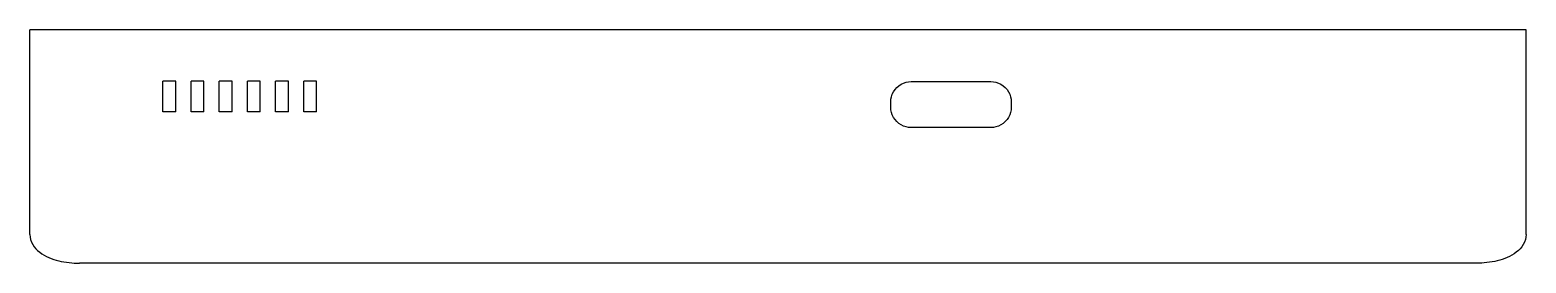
# Model space of a CAD drawing. Header units: metres. Extents: x -60 to 58, y -60 to 19.
# Drawn here: x -58.4 to 58.4, y 0.8 to 19 of the extents above; entities outside this region: 1.
import ezdxf

# ---------------------------------------------------------------- set-up
doc = ezdxf.new("R2010")
doc.units = ezdxf.units.M
doc.layers.add('UNIBODY', color=7, linetype='Continuous')

msp = doc.modelspace()

# ---------------------------------------------------------------- linework, layer by layer
at = {"layer": 'UNIBODY'}
for points in [[(-58.37, 3), (-58.37, 3.2), (-58.37, 3.4), (-58.37, 3.6), (-58.37, 3.8), (-58.37, 4), (-58.37, 4.2), (-58.37, 4.4), (-58.37, 4.6), (-58.37, 4.8), (-58.37, 5), (-58.37, 5.2), (-58.37, 5.4), (-58.37, 5.6), (-58.37, 5.8), (-58.37, 6), (-58.37, 6.2), (-58.37, 6.4), (-58.37, 6.6), (-58.37, 6.8), (-58.37, 7), (-58.37, 7.2), (-58.37, 7.4), (-58.37, 7.6), (-58.37, 7.8), (-58.37, 8), (-58.37, 8.2), (-58.37, 8.4), (-58.37, 8.6), (-58.37, 8.8), (-58.37, 9), (-58.37, 9.2), (-58.37, 9.4), (-58.37, 9.6), (-58.37, 9.8), (-58.37, 10), (-58.37, 10.2), (-58.37, 10.4), (-58.37, 10.6), (-58.37, 10.8), (-58.37, 11), (-58.37, 11.2), (-58.37, 11.4), (-58.37, 11.6), (-58.37, 11.8), (-58.37, 12), (-58.37, 12.2), (-58.37, 12.4), (-58.37, 12.6), (-58.37, 12.8), (-58.37, 13), (-58.37, 13.2), (-58.37, 13.4), (-58.37, 13.6), (-58.37, 13.8), (-58.37, 14), (-58.37, 14.2), (-58.37, 14.4), (-58.37, 14.6), (-58.37, 14.8), (-58.37, 15), (-58.37, 15.2), (-58.37, 15.4), (-58.37, 15.6), (-58.37, 15.8), (-58.37, 16), (-58.37, 16.2), (-58.37, 16.4), (-58.37, 16.6), (-58.37, 16.8), (-58.37, 17), (-58.37, 17.2), (-58.37, 17.4), (-58.37, 17.6), (-58.37, 17.8), (-58.37, 18), (-58.37, 18.2), (-58.37, 18.4), (-58.37, 18.6), (-58.37, 18.8), (-58.37, 19)], [(58.37, 19), (58.17, 19), (57.97, 19), (57.77, 19), (57.57, 19), (57.37, 19), (57.17, 19), (56.97, 19), (56.77, 19), (56.57, 19), (56.37, 19), (56.17, 19), (55.97, 19), (55.77, 19), (55.57, 19), (55.37, 19), (55.17, 19), (54.97, 19), (54.77, 19), (54.57, 19), (54.37, 19), (54.17, 19), (53.97, 19), (53.77, 19), (53.57, 19), (53.37, 19), (53.17, 19), (52.97, 19), (52.77, 19), (52.57, 19), (52.37, 19), (52.17, 19), (51.96, 19), (51.76, 19), (51.56, 19), (51.36, 19), (51.16, 19), (50.96, 19), (50.76, 19), (50.56, 19), (50.36, 19), (50.16, 19), (49.96, 19), (49.76, 19), (49.56, 19), (49.36, 19), (49.16, 19), (48.96, 19), (48.76, 19), (48.56, 19), (48.36, 19), (48.16, 19), (47.96, 19), (47.76, 19), (47.56, 19), (47.36, 19), (47.16, 19), (46.96, 19), (46.76, 19), (46.56, 19), (46.36, 19), (46.16, 19), (45.96, 19), (45.76, 19), (45.56, 19), (45.36, 19), (45.16, 19), (44.96, 19), (44.76, 19), (44.56, 19), (44.36, 19), (44.16, 19), (43.95, 19), (43.75, 19), (43.55, 19), (43.35, 19), (43.15, 19), (42.95, 19), (42.75, 19), (42.55, 19), (42.35, 19), (42.15, 19), (41.95, 19), (41.75, 19), (41.55, 19), (41.35, 19), (41.15, 19), (40.95, 19), (40.75, 19), (40.55, 19), (40.35, 19), (40.15, 19), (39.95, 19), (39.75, 19), (39.55, 19), (39.35, 19), (39.15, 19), (38.95, 19), (38.75, 19), (38.55, 19), (38.35, 19), (38.15, 19), (37.95, 19), (37.75, 19), (37.55, 19), (37.35, 19), (37.15, 19), (36.95, 19), (36.75, 19), (36.55, 19), (36.35, 19), (36.15, 19), (35.94, 19), (35.74, 19), (35.54, 19), (35.34, 19), (35.14, 19), (34.94, 19), (34.74, 19), (34.54, 19), (34.34, 19), (34.14, 19), (33.94, 19), (33.74, 19), (33.54, 19), (33.34, 19), (33.14, 19), (32.94, 19), (32.74, 19), (32.54, 19), (32.34, 19), (32.14, 19), (31.94, 19), (31.74, 19), (31.54, 19), (31.34, 19), (31.14, 19), (30.94, 19), (30.74, 19), (30.54, 19), (30.34, 19), (30.14, 19), (29.94, 19), (29.74, 19), (29.54, 19), (29.34, 19), (29.14, 19), (28.94, 19), (28.74, 19), (28.54, 19), (28.34, 19), (28.14, 19), (27.93, 19), (27.73, 19), (27.53, 19), (27.33, 19), (27.13, 19), (26.93, 19), (26.73, 19), (26.53, 19), (26.33, 19), (26.13, 19), (25.93, 19), (25.73, 19), (25.53, 19), (25.33, 19), (25.13, 19), (24.93, 19), (24.73, 19), (24.53, 19), (24.33, 19), (24.13, 19), (23.93, 19), (23.73, 19), (23.53, 19), (23.33, 19), (23.13, 19), (22.93, 19), (22.73, 19), (22.53, 19), (22.33, 19), (22.13, 19), (21.93, 19), (21.73, 19), (21.53, 19), (21.33, 19), (21.13, 19), (20.93, 19), (20.73, 19), (20.53, 19), (20.33, 19), (20.13, 19), (19.92, 19), (19.72, 19), (19.52, 19), (19.32, 19), (19.12, 19), (18.92, 19), (18.72, 19), (18.52, 19), (18.32, 19), (18.12, 19), (17.92, 19), (17.72, 19), (17.52, 19), (17.32, 19), (17.12, 19), (16.92, 19), (16.72, 19), (16.52, 19), (16.32, 19), (16.12, 19), (15.92, 19), (15.72, 19), (15.52, 19), (15.32, 19), (15.12, 19), (14.92, 19), (14.72, 19), (14.52, 19), (14.32, 19), (14.12, 19), (13.92, 19), (13.72, 19), (13.52, 19), (13.32, 19), (13.12, 19), (12.92, 19), (12.72, 19), (12.52, 19), (12.32, 19), (12.12, 19), (11.91, 19), (11.71, 19), (11.51, 19), (11.31, 19), (11.11, 19), (10.91, 19), (10.71, 19), (10.51, 19), (10.31, 19), (10.11, 19), (9.91, 19), (9.71, 19), (9.51, 19), (9.31, 19), (9.11, 19), (8.91, 19), (8.71, 19), (8.51, 19), (8.31, 19), (8.11, 19), (7.91, 19), (7.71, 19), (7.51, 19), (7.31, 19), (7.11, 19), (6.91, 19), (6.71, 19), (6.51, 19), (6.31, 19), (6.11, 19), (5.91, 19), (5.71, 19), (5.51, 19), (5.31, 19), (5.11, 19), (4.91, 19), (4.71, 19), (4.51, 19), (4.31, 19), (4.11, 19), (3.9, 19), (3.7, 19), (3.5, 19), (3.3, 19), (3.1, 19), (2.9, 19), (2.7, 19), (2.5, 19), (2.3, 19), (2.1, 19), (1.9, 19), (1.7, 19), (1.5, 19), (1.3, 19), (1.1, 19), (0.9, 19), (0.7, 19), (0.5, 19), (0.3, 19), (0.1, 19), (-0.1, 19), (-0.3, 19), (-0.5, 19), (-0.7, 19), (-0.9, 19), (-1.1, 19), (-1.3, 19), (-1.5, 19), (-1.7, 19), (-1.9, 19), (-2.1, 19), (-2.3, 19), (-2.5, 19), (-2.7, 19), (-2.9, 19), (-3.1, 19), (-3.3, 19), (-3.5, 19), (-3.7, 19), (-3.9, 19), (-4.11, 19), (-4.31, 19), (-4.51, 19), (-4.71, 19), (-4.91, 19), (-5.11, 19), (-5.31, 19), (-5.51, 19), (-5.71, 19), (-5.91, 19), (-6.11, 19), (-6.31, 19), (-6.51, 19), (-6.71, 19), (-6.91, 19), (-7.11, 19), (-7.31, 19), (-7.51, 19), (-7.71, 19), (-7.91, 19), (-8.11, 19), (-8.31, 19), (-8.51, 19), (-8.71, 19), (-8.91, 19), (-9.11, 19), (-9.31, 19), (-9.51, 19), (-9.71, 19), (-9.91, 19), (-10.11, 19), (-10.31, 19), (-10.51, 19), (-10.71, 19), (-10.91, 19), (-11.11, 19), (-11.31, 19), (-11.51, 19), (-11.71, 19), (-11.91, 19), (-12.12, 19), (-12.32, 19), (-12.52, 19), (-12.72, 19), (-12.92, 19), (-13.12, 19), (-13.32, 19), (-13.52, 19), (-13.72, 19), (-13.92, 19), (-14.12, 19), (-14.32, 19), (-14.52, 19), (-14.72, 19), (-14.92, 19), (-15.12, 19), (-15.32, 19), (-15.52, 19), (-15.72, 19), (-15.92, 19), (-16.12, 19), (-16.32, 19), (-16.52, 19), (-16.72, 19), (-16.92, 19), (-17.12, 19), (-17.32, 19), (-17.52, 19), (-17.72, 19), (-17.92, 19), (-18.12, 19), (-18.32, 19), (-18.52, 19), (-18.72, 19), (-18.92, 19), (-19.12, 19), (-19.32, 19), (-19.52, 19), (-19.72, 19), (-19.92, 19), (-20.13, 19), (-20.33, 19), (-20.53, 19), (-20.73, 19), (-20.93, 19), (-21.13, 19), (-21.33, 19), (-21.53, 19), (-21.73, 19), (-21.93, 19), (-22.13, 19), (-22.33, 19), (-22.53, 19), (-22.73, 19), (-22.93, 19), (-23.13, 19), (-23.33, 19), (-23.53, 19), (-23.73, 19), (-23.93, 19), (-24.13, 19), (-24.33, 19), (-24.53, 19), (-24.73, 19), (-24.93, 19), (-25.13, 19), (-25.33, 19), (-25.53, 19), (-25.73, 19), (-25.93, 19), (-26.13, 19), (-26.33, 19), (-26.53, 19), (-26.73, 19), (-26.93, 19), (-27.13, 19), (-27.33, 19), (-27.53, 19), (-27.73, 19), (-27.93, 19), (-28.14, 19), (-28.34, 19), (-28.54, 19), (-28.74, 19), (-28.94, 19), (-29.14, 19), (-29.34, 19), (-29.54, 19), (-29.74, 19), (-29.94, 19), (-30.14, 19), (-30.34, 19), (-30.54, 19), (-30.74, 19), (-30.94, 19), (-31.14, 19), (-31.34, 19), (-31.54, 19), (-31.74, 19), (-31.94, 19), (-32.14, 19), (-32.34, 19), (-32.54, 19), (-32.74, 19), (-32.94, 19), (-33.14, 19), (-33.34, 19), (-33.54, 19), (-33.74, 19), (-33.94, 19), (-34.14, 19), (-34.34, 19), (-34.54, 19), (-34.74, 19), (-34.94, 19), (-35.14, 19), (-35.34, 19), (-35.54, 19), (-35.74, 19), (-35.94, 19), (-36.15, 19), (-36.35, 19), (-36.55, 19), (-36.75, 19), (-36.95, 19), (-37.15, 19), (-37.35, 19), (-37.55, 19), (-37.75, 19), (-37.95, 19), (-38.15, 19), (-38.35, 19), (-38.55, 19), (-38.75, 19), (-38.95, 19), (-39.15, 19), (-39.35, 19), (-39.55, 19), (-39.75, 19), (-39.95, 19), (-40.15, 19), (-40.35, 19), (-40.55, 19), (-40.75, 19), (-40.95, 19), (-41.15, 19), (-41.35, 19), (-41.55, 19), (-41.75, 19), (-41.95, 19), (-42.15, 19), (-42.35, 19), (-42.55, 19), (-42.75, 19), (-42.95, 19), (-43.15, 19), (-43.35, 19), (-43.55, 19), (-43.75, 19), (-43.95, 19), (-44.16, 19), (-44.36, 19), (-44.56, 19), (-44.76, 19), (-44.96, 19), (-45.16, 19), (-45.36, 19), (-45.56, 19), (-45.76, 19), (-45.96, 19), (-46.16, 19), (-46.36, 19), (-46.56, 19), (-46.76, 19), (-46.96, 19), (-47.16, 19), (-47.36, 19), (-47.56, 19), (-47.76, 19), (-47.96, 19), (-48.16, 19), (-48.36, 19), (-48.56, 19), (-48.76, 19), (-48.96, 19), (-49.16, 19), (-49.36, 19), (-49.56, 19), (-49.76, 19), (-49.96, 19), (-50.16, 19), (-50.36, 19), (-50.56, 19), (-50.76, 19), (-50.96, 19), (-51.16, 19), (-51.36, 19), (-51.56, 19), (-51.76, 19), (-51.96, 19), (-52.17, 19), (-52.37, 19), (-52.57, 19), (-52.77, 19), (-52.97, 19), (-53.17, 19), (-53.37, 19), (-53.57, 19), (-53.77, 19), (-53.97, 19), (-54.17, 19), (-54.37, 19), (-54.57, 19), (-54.77, 19), (-54.97, 19), (-55.17, 19), (-55.37, 19), (-55.57, 19), (-55.77, 19), (-55.97, 19), (-56.17, 19), (-56.37, 19), (-56.57, 19), (-56.77, 19), (-56.97, 19), (-57.17, 19), (-57.37, 19), (-57.57, 19), (-57.77, 19), (-57.97, 19), (-58.17, 19), (-58.37, 19)], [(58.37, 3), (58.37, 3.2), (58.37, 3.4), (58.37, 3.6), (58.37, 3.8), (58.37, 4), (58.37, 4.2), (58.37, 4.4), (58.37, 4.6), (58.37, 4.8), (58.37, 5), (58.37, 5.2), (58.37, 5.4), (58.37, 5.6), (58.37, 5.8), (58.37, 6), (58.37, 6.2), (58.37, 6.4), (58.37, 6.6), (58.37, 6.8), (58.37, 7), (58.37, 7.2), (58.37, 7.4), (58.37, 7.6), (58.37, 7.8), (58.37, 8), (58.37, 8.2), (58.37, 8.4), (58.37, 8.6), (58.37, 8.8), (58.37, 9), (58.37, 9.2), (58.37, 9.4), (58.37, 9.6), (58.37, 9.8), (58.37, 10), (58.37, 10.2), (58.37, 10.4), (58.37, 10.6), (58.37, 10.8), (58.37, 11), (58.37, 11.2), (58.37, 11.4), (58.37, 11.6), (58.37, 11.8), (58.37, 12), (58.37, 12.2), (58.37, 12.4), (58.37, 12.6), (58.37, 12.8), (58.37, 13), (58.37, 13.2), (58.37, 13.4), (58.37, 13.6), (58.37, 13.8), (58.37, 14), (58.37, 14.2), (58.37, 14.4), (58.37, 14.6), (58.37, 14.8), (58.37, 15), (58.37, 15.2), (58.37, 15.4), (58.37, 15.6), (58.37, 15.8), (58.37, 16), (58.37, 16.2), (58.37, 16.4), (58.37, 16.6), (58.37, 16.8), (58.37, 17), (58.37, 17.2), (58.37, 17.4), (58.37, 17.6), (58.37, 17.8), (58.37, 18), (58.37, 18.2), (58.37, 18.4), (58.37, 18.6), (58.37, 18.8), (58.37, 19)], [(-47, 15), (-47.2, 15), (-47.4, 15), (-47.6, 15), (-47.8, 15), (-48, 15)], [(-48, 12.6), (-48, 12.8), (-48, 13), (-48, 13.2), (-48, 13.4), (-48, 13.6), (-48, 13.8), (-48, 14), (-48, 14.2), (-48, 14.4), (-48, 14.6), (-48, 14.8), (-48, 15)], [(-47, 12.6), (-47, 12.8), (-47, 13), (-47, 13.2), (-47, 13.4), (-47, 13.6), (-47, 13.8), (-47, 14), (-47, 14.2), (-47, 14.4), (-47, 14.6), (-47, 14.8), (-47, 15)], [(-44.8, 15), (-45, 15), (-45.2, 15), (-45.4, 15), (-45.6, 15), (-45.8, 15)], [(-45.8, 12.6), (-45.8, 12.8), (-45.8, 13), (-45.8, 13.2), (-45.8, 13.4), (-45.8, 13.6), (-45.8, 13.8), (-45.8, 14), (-45.8, 14.2), (-45.8, 14.4), (-45.8, 14.6), (-45.8, 14.8), (-45.8, 15)], [(-44.8, 12.6), (-44.8, 12.8), (-44.8, 13), (-44.8, 13.2), (-44.8, 13.4), (-44.8, 13.6), (-44.8, 13.8), (-44.8, 14), (-44.8, 14.2), (-44.8, 14.4), (-44.8, 14.6), (-44.8, 14.8), (-44.8, 15)], [(-42.6, 15), (-42.8, 15), (-43, 15), (-43.2, 15), (-43.4, 15), (-43.6, 15)], [(-43.6, 12.6), (-43.6, 12.8), (-43.6, 13), (-43.6, 13.2), (-43.6, 13.4), (-43.6, 13.6), (-43.6, 13.8), (-43.6, 14), (-43.6, 14.2), (-43.6, 14.4), (-43.6, 14.6), (-43.6, 14.8), (-43.6, 15)], [(-42.6, 12.6), (-42.6, 12.8), (-42.6, 13), (-42.6, 13.2), (-42.6, 13.4), (-42.6, 13.6), (-42.6, 13.8), (-42.6, 14), (-42.6, 14.2), (-42.6, 14.4), (-42.6, 14.6), (-42.6, 14.8), (-42.6, 15)], [(-40.4, 15), (-40.6, 15), (-40.8, 15), (-41, 15), (-41.2, 15), (-41.4, 15)], [(-41.4, 12.6), (-41.4, 12.8), (-41.4, 13), (-41.4, 13.2), (-41.4, 13.4), (-41.4, 13.6), (-41.4, 13.8), (-41.4, 14), (-41.4, 14.2), (-41.4, 14.4), (-41.4, 14.6), (-41.4, 14.8), (-41.4, 15)], [(-40.4, 12.6), (-40.4, 12.8), (-40.4, 13), (-40.4, 13.2), (-40.4, 13.4), (-40.4, 13.6), (-40.4, 13.8), (-40.4, 14), (-40.4, 14.2), (-40.4, 14.4), (-40.4, 14.6), (-40.4, 14.8), (-40.4, 15)], [(-38.2, 15), (-38.4, 15), (-38.6, 15), (-38.8, 15), (-39, 15), (-39.2, 15)], [(-39.2, 12.6), (-39.2, 12.8), (-39.2, 13), (-39.2, 13.2), (-39.2, 13.4), (-39.2, 13.6), (-39.2, 13.8), (-39.2, 14), (-39.2, 14.2), (-39.2, 14.4), (-39.2, 14.6), (-39.2, 14.8), (-39.2, 15)], [(-38.2, 12.6), (-38.2, 12.8), (-38.2, 13), (-38.2, 13.2), (-38.2, 13.4), (-38.2, 13.6), (-38.2, 13.8), (-38.2, 14), (-38.2, 14.2), (-38.2, 14.4), (-38.2, 14.6), (-38.2, 14.8), (-38.2, 15)], [(-36, 15), (-36.2, 15), (-36.4, 15), (-36.6, 15), (-36.8, 15), (-37, 15)], [(-37, 12.6), (-37, 12.8), (-37, 13), (-37, 13.2), (-37, 13.4), (-37, 13.6), (-37, 13.8), (-37, 14), (-37, 14.2), (-37, 14.4), (-37, 14.6), (-37, 14.8), (-37, 15)], [(-36, 12.6), (-36, 12.8), (-36, 13), (-36, 13.2), (-36, 13.4), (-36, 13.6), (-36, 13.8), (-36, 14), (-36, 14.2), (-36, 14.4), (-36, 14.6), (-36, 14.8), (-36, 15)], [(8.8, 13.36), (8.81, 13.57), (8.85, 13.77), (8.92, 13.97), (9.01, 14.16), (9.13, 14.33), (9.27, 14.49), (9.43, 14.63), (9.6, 14.75), (9.79, 14.84), (9.99, 14.91), (10.19, 14.95), (10.4, 14.96)], [(10.4, 14.96), (10.6, 14.96), (10.8, 14.96), (11, 14.96), (11.2, 14.96), (11.4, 14.96), (11.6, 14.96), (11.8, 14.96), (12, 14.96), (12.2, 14.96), (12.4, 14.96), (12.6, 14.96), (12.8, 14.96), (13, 14.96), (13.2, 14.96), (13.4, 14.96), (13.6, 14.96), (13.8, 14.96), (14, 14.96), (14.2, 14.96), (14.4, 14.96), (14.6, 14.96), (14.8, 14.96), (15, 14.96), (15.2, 14.96), (15.4, 14.96), (15.6, 14.96), (15.8, 14.96), (16, 14.96), (16.2, 14.96), (16.4, 14.96), (16.6, 14.96)], [(16.6, 14.96), (16.81, 14.95), (17.01, 14.91), (17.21, 14.84), (17.4, 14.75), (17.57, 14.63), (17.73, 14.49), (17.87, 14.33), (17.99, 14.16), (18.08, 13.97), (18.15, 13.77), (18.19, 13.57), (18.2, 13.36)], [(8.8, 12.96), (8.8, 13.36)], [(10.4, 11.36), (10.19, 11.37), (9.99, 11.41), (9.79, 11.48), (9.6, 11.57), (9.43, 11.69), (9.27, 11.83), (9.13, 11.99), (9.01, 12.16), (8.92, 12.35), (8.85, 12.55), (8.81, 12.75), (8.8, 12.96)], [(18.2, 12.96), (18.19, 12.75), (18.15, 12.55), (18.08, 12.35), (17.99, 12.16), (17.87, 11.99), (17.73, 11.83), (17.57, 11.69), (17.4, 11.57), (17.21, 11.48), (17.01, 11.41), (16.81, 11.37), (16.6, 11.36)], [(18.2, 13.36), (18.2, 12.96)], [(-47, 12.6), (-47.2, 12.6), (-47.4, 12.6), (-47.6, 12.6), (-47.8, 12.6), (-48, 12.6)], [(-44.8, 12.6), (-45, 12.6), (-45.2, 12.6), (-45.4, 12.6), (-45.6, 12.6), (-45.8, 12.6)], [(-42.6, 12.6), (-42.8, 12.6), (-43, 12.6), (-43.2, 12.6), (-43.4, 12.6), (-43.6, 12.6)], [(-40.4, 12.6), (-40.6, 12.6), (-40.8, 12.6), (-41, 12.6), (-41.2, 12.6), (-41.4, 12.6)], [(-38.2, 12.6), (-38.4, 12.6), (-38.6, 12.6), (-38.8, 12.6), (-39, 12.6), (-39.2, 12.6)], [(-36, 12.6), (-36.2, 12.6), (-36.4, 12.6), (-36.6, 12.6), (-36.8, 12.6), (-37, 12.6)], [(16.6, 11.36), (16.4, 11.36), (16.2, 11.36), (16, 11.36), (15.8, 11.36), (15.6, 11.36), (15.4, 11.36), (15.2, 11.36), (15, 11.36), (14.8, 11.36), (14.6, 11.36), (14.4, 11.36), (14.2, 11.36), (14, 11.36), (13.8, 11.36), (13.6, 11.36), (13.4, 11.36), (13.2, 11.36), (13, 11.36), (12.8, 11.36), (12.6, 11.36), (12.4, 11.36), (12.2, 11.36), (12, 11.36), (11.8, 11.36), (11.6, 11.36), (11.4, 11.36), (11.2, 11.36), (11, 11.36), (10.8, 11.36), (10.6, 11.36), (10.4, 11.36)], [(-58.37, 3), (-58.36, 2.8), (-58.32, 2.6), (-58.25, 2.4), (-58.15, 2.22), (-58.04, 2.05), (-57.91, 1.89), (-57.77, 1.75), (-57.61, 1.61), (-57.44, 1.49), (-57.27, 1.39), (-57.09, 1.29), (-56.9, 1.2), (-56.71, 1.12), (-56.52, 1.06), (-56.32, 1), (-56.13, 0.95), (-55.93, 0.9), (-55.72, 0.86), (-55.52, 0.83), (-55.32, 0.81), (-55.11, 0.79), (-54.91, 0.77), (-54.7, 0.77), (-54.5, 0.76)], [(58.37, 3), (58.36, 2.8), (58.32, 2.6), (58.25, 2.4), (58.15, 2.22), (58.04, 2.05), (57.91, 1.89), (57.77, 1.75), (57.61, 1.61), (57.44, 1.49), (57.27, 1.39), (57.09, 1.29), (56.9, 1.2), (56.71, 1.12), (56.52, 1.06), (56.32, 1), (56.13, 0.95), (55.93, 0.9), (55.72, 0.86), (55.52, 0.83), (55.32, 0.81), (55.11, 0.79), (54.91, 0.77), (54.7, 0.77), (54.5, 0.76)], [(54.5, 0.76), (54.3, 0.76), (54.1, 0.76), (53.9, 0.76), (53.7, 0.76), (53.5, 0.76), (53.3, 0.76), (53.1, 0.76), (52.9, 0.76), (52.7, 0.76), (52.5, 0.76), (52.3, 0.76), (52.1, 0.76), (51.9, 0.76), (51.7, 0.76), (51.5, 0.76), (51.3, 0.76), (51.1, 0.76), (50.9, 0.76), (50.7, 0.76), (50.5, 0.76), (50.3, 0.76), (50.1, 0.76), (49.9, 0.76), (49.7, 0.76), (49.5, 0.76), (49.3, 0.76), (49.1, 0.76), (48.9, 0.76), (48.7, 0.76), (48.5, 0.76), (48.3, 0.76), (48.1, 0.76), (47.9, 0.76), (47.7, 0.76), (47.5, 0.76), (47.3, 0.76), (47.1, 0.76), (46.9, 0.76), (46.7, 0.76), (46.5, 0.76), (46.3, 0.76), (46.1, 0.76), (45.9, 0.76), (45.7, 0.76), (45.5, 0.76), (45.3, 0.76), (45.1, 0.76), (44.9, 0.76), (44.7, 0.76), (44.5, 0.76), (44.3, 0.76), (44.1, 0.76), (43.9, 0.76), (43.7, 0.76), (43.5, 0.76), (43.3, 0.76), (43.1, 0.76), (42.9, 0.76), (42.7, 0.76), (42.5, 0.76), (42.3, 0.76), (42.1, 0.76), (41.9, 0.76), (41.7, 0.76), (41.5, 0.76), (41.3, 0.76), (41.1, 0.76), (40.9, 0.76), (40.7, 0.76), (40.5, 0.76), (40.3, 0.76), (40.1, 0.76), (39.9, 0.76), (39.7, 0.76), (39.5, 0.76), (39.3, 0.76), (39.1, 0.76), (38.9, 0.76), (38.7, 0.76), (38.5, 0.76), (38.3, 0.76), (38.1, 0.76), (37.9, 0.76), (37.7, 0.76), (37.5, 0.76), (37.3, 0.76), (37.1, 0.76), (36.9, 0.76), (36.7, 0.76), (36.5, 0.76), (36.3, 0.76), (36.1, 0.76), (35.9, 0.76), (35.7, 0.76), (35.5, 0.76), (35.3, 0.76), (35.1, 0.76), (34.9, 0.76), (34.7, 0.76), (34.5, 0.76), (34.3, 0.76), (34.1, 0.76), (33.9, 0.76), (33.7, 0.76), (33.5, 0.76), (33.3, 0.76), (33.1, 0.76), (32.9, 0.76), (32.7, 0.76), (32.5, 0.76), (32.3, 0.76), (32.1, 0.76), (31.9, 0.76), (31.7, 0.76), (31.5, 0.76), (31.3, 0.76), (31.1, 0.76), (30.9, 0.76), (30.7, 0.76), (30.5, 0.76), (30.3, 0.76), (30.1, 0.76), (29.9, 0.76), (29.7, 0.76), (29.5, 0.76), (29.3, 0.76), (29.1, 0.76), (28.9, 0.76), (28.7, 0.76), (28.5, 0.76), (28.3, 0.76), (28.1, 0.76), (27.9, 0.76), (27.7, 0.76), (27.5, 0.76), (27.3, 0.76), (27.1, 0.76), (26.9, 0.76), (26.7, 0.76), (26.5, 0.76), (26.3, 0.76), (26.1, 0.76), (25.9, 0.76), (25.7, 0.76), (25.5, 0.76), (25.3, 0.76), (25.1, 0.76), (24.9, 0.76), (24.7, 0.76), (24.5, 0.76), (24.3, 0.76), (24.1, 0.76), (23.9, 0.76), (23.7, 0.76), (23.5, 0.76), (23.3, 0.76), (23.1, 0.76), (22.9, 0.76), (22.7, 0.76), (22.5, 0.76), (22.3, 0.76), (22.1, 0.76), (21.9, 0.76), (21.7, 0.76), (21.5, 0.76), (21.3, 0.76), (21.1, 0.76), (20.9, 0.76), (20.7, 0.76), (20.5, 0.76), (20.3, 0.76), (20.1, 0.76), (19.9, 0.76), (19.7, 0.76), (19.5, 0.76), (19.3, 0.76), (19.1, 0.76), (18.9, 0.76), (18.7, 0.76), (18.5, 0.76), (18.3, 0.76), (18.1, 0.76), (17.9, 0.76), (17.7, 0.76), (17.5, 0.76), (17.3, 0.76), (17.1, 0.76), (16.9, 0.76), (16.7, 0.76), (16.5, 0.76), (16.3, 0.76), (16.1, 0.76), (15.9, 0.76), (15.7, 0.76), (15.5, 0.76), (15.3, 0.76), (15.1, 0.76), (14.9, 0.76), (14.7, 0.76), (14.5, 0.76), (14.3, 0.76), (14.1, 0.76), (13.9, 0.76), (13.7, 0.76), (13.5, 0.76), (13.3, 0.76), (13.1, 0.76), (12.9, 0.76), (12.7, 0.76), (12.5, 0.76), (12.3, 0.76), (12.1, 0.76), (11.9, 0.76), (11.7, 0.76), (11.5, 0.76), (11.3, 0.76), (11.1, 0.76), (10.9, 0.76), (10.7, 0.76), (10.5, 0.76), (10.3, 0.76), (10.1, 0.76), (9.9, 0.76), (9.7, 0.76), (9.5, 0.76), (9.3, 0.76), (9.1, 0.76), (8.9, 0.76), (8.7, 0.76), (8.5, 0.76), (8.3, 0.76), (8.1, 0.76), (7.9, 0.76), (7.7, 0.76), (7.5, 0.76), (7.3, 0.76), (7.1, 0.76), (6.9, 0.76), (6.7, 0.76), (6.5, 0.76), (6.3, 0.76), (6.1, 0.76), (5.9, 0.76), (5.7, 0.76), (5.5, 0.76), (5.3, 0.76), (5.1, 0.76), (4.9, 0.76), (4.7, 0.76), (4.5, 0.76), (4.3, 0.76), (4.1, 0.76), (3.9, 0.76), (3.7, 0.76), (3.5, 0.76), (3.3, 0.76), (3.1, 0.76), (2.9, 0.76), (2.7, 0.76), (2.5, 0.76), (2.3, 0.76), (2.1, 0.76), (1.9, 0.76), (1.7, 0.76), (1.5, 0.76), (1.3, 0.76), (1.1, 0.76), (0.9, 0.76), (0.7, 0.76), (0.5, 0.76), (0.3, 0.76), (0.1, 0.76), (-0.1, 0.76), (-0.3, 0.76), (-0.5, 0.76), (-0.7, 0.76), (-0.9, 0.76), (-1.1, 0.76), (-1.3, 0.76), (-1.5, 0.76), (-1.7, 0.76), (-1.9, 0.76), (-2.1, 0.76), (-2.3, 0.76), (-2.5, 0.76), (-2.7, 0.76), (-2.9, 0.76), (-3.1, 0.76), (-3.3, 0.76), (-3.5, 0.76), (-3.7, 0.76), (-3.9, 0.76), (-4.1, 0.76), (-4.3, 0.76), (-4.5, 0.76), (-4.7, 0.76), (-4.9, 0.76), (-5.1, 0.76), (-5.3, 0.76), (-5.5, 0.76), (-5.7, 0.76), (-5.9, 0.76), (-6.1, 0.76), (-6.3, 0.76), (-6.5, 0.76), (-6.7, 0.76), (-6.9, 0.76), (-7.1, 0.76), (-7.3, 0.76), (-7.5, 0.76), (-7.7, 0.76), (-7.9, 0.76), (-8.1, 0.76), (-8.3, 0.76), (-8.5, 0.76), (-8.7, 0.76), (-8.9, 0.76), (-9.1, 0.76), (-9.3, 0.76), (-9.5, 0.76), (-9.7, 0.76), (-9.9, 0.76), (-10.1, 0.76), (-10.3, 0.76), (-10.5, 0.76), (-10.7, 0.76), (-10.9, 0.76), (-11.1, 0.76), (-11.3, 0.76), (-11.5, 0.76), (-11.7, 0.76), (-11.9, 0.76), (-12.1, 0.76), (-12.3, 0.76), (-12.5, 0.76), (-12.7, 0.76), (-12.9, 0.76), (-13.1, 0.76), (-13.3, 0.76), (-13.5, 0.76), (-13.7, 0.76), (-13.9, 0.76), (-14.1, 0.76), (-14.3, 0.76), (-14.5, 0.76), (-14.7, 0.76), (-14.9, 0.76), (-15.1, 0.76), (-15.3, 0.76), (-15.5, 0.76), (-15.7, 0.76), (-15.9, 0.76), (-16.1, 0.76), (-16.3, 0.76), (-16.5, 0.76), (-16.7, 0.76), (-16.9, 0.76), (-17.1, 0.76), (-17.3, 0.76), (-17.5, 0.76), (-17.7, 0.76), (-17.9, 0.76), (-18.1, 0.76), (-18.3, 0.76), (-18.5, 0.76), (-18.7, 0.76), (-18.9, 0.76), (-19.1, 0.76), (-19.3, 0.76), (-19.5, 0.76), (-19.7, 0.76), (-19.9, 0.76), (-20.1, 0.76), (-20.3, 0.76), (-20.5, 0.76), (-20.7, 0.76), (-20.9, 0.76), (-21.1, 0.76), (-21.3, 0.76), (-21.5, 0.76), (-21.7, 0.76), (-21.9, 0.76), (-22.1, 0.76), (-22.3, 0.76), (-22.5, 0.76), (-22.7, 0.76), (-22.9, 0.76), (-23.1, 0.76), (-23.3, 0.76), (-23.5, 0.76), (-23.7, 0.76), (-23.9, 0.76), (-24.1, 0.76), (-24.3, 0.76), (-24.5, 0.76), (-24.7, 0.76), (-24.9, 0.76), (-25.1, 0.76), (-25.3, 0.76), (-25.5, 0.76), (-25.7, 0.76), (-25.9, 0.76), (-26.1, 0.76), (-26.3, 0.76), (-26.5, 0.76), (-26.7, 0.76), (-26.9, 0.76), (-27.1, 0.76), (-27.3, 0.76), (-27.5, 0.76), (-27.7, 0.76), (-27.9, 0.76), (-28.1, 0.76), (-28.3, 0.76), (-28.5, 0.76), (-28.7, 0.76), (-28.9, 0.76), (-29.1, 0.76), (-29.3, 0.76), (-29.5, 0.76), (-29.7, 0.76), (-29.9, 0.76), (-30.1, 0.76), (-30.3, 0.76), (-30.5, 0.76), (-30.7, 0.76), (-30.9, 0.76), (-31.1, 0.76), (-31.3, 0.76), (-31.5, 0.76), (-31.7, 0.76), (-31.9, 0.76), (-32.1, 0.76), (-32.3, 0.76), (-32.5, 0.76), (-32.7, 0.76), (-32.9, 0.76), (-33.1, 0.76), (-33.3, 0.76), (-33.5, 0.76), (-33.7, 0.76), (-33.9, 0.76), (-34.1, 0.76), (-34.3, 0.76), (-34.5, 0.76), (-34.7, 0.76), (-34.9, 0.76), (-35.1, 0.76), (-35.3, 0.76), (-35.5, 0.76), (-35.7, 0.76), (-35.9, 0.76), (-36.1, 0.76), (-36.3, 0.76), (-36.5, 0.76), (-36.7, 0.76), (-36.9, 0.76), (-37.1, 0.76), (-37.3, 0.76), (-37.5, 0.76), (-37.7, 0.76), (-37.9, 0.76), (-38.1, 0.76), (-38.3, 0.76), (-38.5, 0.76), (-38.7, 0.76), (-38.9, 0.76), (-39.1, 0.76), (-39.3, 0.76), (-39.5, 0.76), (-39.7, 0.76), (-39.9, 0.76), (-40.1, 0.76), (-40.3, 0.76), (-40.5, 0.76), (-40.7, 0.76), (-40.9, 0.76), (-41.1, 0.76), (-41.3, 0.76), (-41.5, 0.76), (-41.7, 0.76), (-41.9, 0.76), (-42.1, 0.76), (-42.3, 0.76), (-42.5, 0.76), (-42.7, 0.76), (-42.9, 0.76), (-43.1, 0.76), (-43.3, 0.76), (-43.5, 0.76), (-43.7, 0.76), (-43.9, 0.76), (-44.1, 0.76), (-44.3, 0.76), (-44.5, 0.76), (-44.7, 0.76), (-44.9, 0.76), (-45.1, 0.76), (-45.3, 0.76), (-45.5, 0.76), (-45.7, 0.76), (-45.9, 0.76), (-46.1, 0.76), (-46.3, 0.76), (-46.5, 0.76), (-46.7, 0.76), (-46.9, 0.76), (-47.1, 0.76), (-47.3, 0.76), (-47.5, 0.76), (-47.7, 0.76), (-47.9, 0.76), (-48.1, 0.76), (-48.3, 0.76), (-48.5, 0.76), (-48.7, 0.76), (-48.9, 0.76), (-49.1, 0.76), (-49.3, 0.76), (-49.5, 0.76), (-49.7, 0.76), (-49.9, 0.76), (-50.1, 0.76), (-50.3, 0.76), (-50.5, 0.76), (-50.7, 0.76), (-50.9, 0.76), (-51.1, 0.76), (-51.3, 0.76), (-51.5, 0.76), (-51.7, 0.76), (-51.9, 0.76), (-52.1, 0.76), (-52.3, 0.76), (-52.5, 0.76), (-52.7, 0.76), (-52.9, 0.76), (-53.1, 0.76), (-53.3, 0.76), (-53.5, 0.76), (-53.7, 0.76), (-53.9, 0.76), (-54.1, 0.76), (-54.3, 0.76), (-54.5, 0.76)]]:
    msp.add_lwpolyline(points, dxfattribs=at)

# ---------------------------------------------------------------- texts
msp.add_text('v5.1: no diversity window - bottom wall is continuous 6061 between USB-C and speaker ports', height=1.2).set_placement((-60, -60))

doc.saveas('drawing.dxf')
